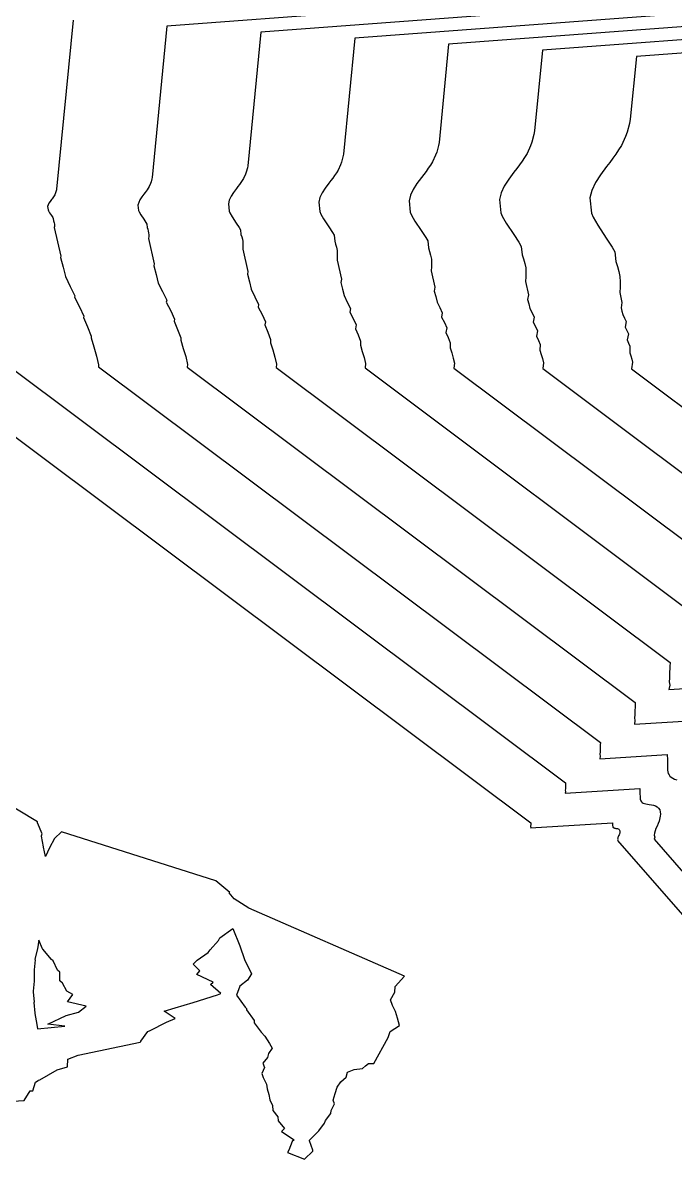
# Model space of a CAD drawing. Header units: metres. Extents: x 706349 to 713144, y 2649082 to 2655455.
# Drawn here: x 710793.2 to 710935.7, y 2652233.4 to 2652481.5 of the extents above; entities that cross this region are included whole.
import ezdxf

# ---------------------------------------------------------------- set-up
doc = ezdxf.new("R2010")
doc.units = ezdxf.units.M
doc.layers.add('C-TOPO-MAJR', color=9, linetype='Continuous')
doc.layers.add('C-TOPO-MINR', color=8, linetype='Continuous')

msp = doc.modelspace()

# ---------------------------------------------------------------- linework, layer by layer
at = {"layer": 'C-TOPO-MAJR', "color": 9, "linetype": 'Continuous', "lineweight": -3, "flags": 128}
for points, elevation in [([(711211.93, 2652498.26), (710906.68, 2652475.45), (710904.97, 2652457.89), (710904.8, 2652457.06), (710904.36, 2652455.4), (710904.07, 2652454.56), (710903.3, 2652452.9), (710902.76, 2652452.07), (710902.21, 2652451.25), (710901.66, 2652450.45), (710901.06, 2652449.65), (710900.45, 2652448.86), (710899.3, 2652447.32), (710898.34, 2652445.82), (710897.65, 2652444.35), (710897.27, 2652442.9), (710897.59, 2652439.99), (710897.9, 2652439.26), (710898.78, 2652437.71), (710900.42, 2652435.27), (710901.55, 2652433.53), (710902.05, 2652432.63), (710902.24, 2652430.82), (710902.54, 2652429.89), (710902.81, 2652428.93), (710903.01, 2652427.95), (710903.04, 2652426.96), (710903.02, 2652425.97), (710902.97, 2652424.96), (710903.61, 2652422.09), (710903.44, 2652421.06), (710903.7, 2652420.09), (710903.93, 2652419.12), (710904.4, 2652418.15), (710904.88, 2652417.19), (710904.68, 2652416.1), (710905.19, 2652415.15), (710905.62, 2652414.21), (710905.4, 2652413.07), (710905.79, 2652412.13), (710906.15, 2652411.21), (710906.13, 2652409.99), (710906.41, 2652409.07), (710906.69, 2652408.15), (710906.9, 2652407.25), (710906.74, 2652405.96), (710957.35, 2652368.08)], -20), ([(710804.18, 2652482.02), (710800.6, 2652445.17), (710800.56, 2652444.96), (710800.45, 2652444.53), (710800.37, 2652444.32), (710800.18, 2652443.89), (710800.04, 2652443.68), (710799.9, 2652443.47), (710799.76, 2652443.26), (710799.6, 2652443.06), (710799.45, 2652442.86), (710799.15, 2652442.46), (710798.91, 2652442.08), (710798.73, 2652441.7), (710798.63, 2652441.33), (710798.71, 2652440.59), (710798.79, 2652440.4), (710799.02, 2652440), (710799.44, 2652439.38), (710799.73, 2652438.93), (710799.86, 2652438.7), (710799.9, 2652438.24), (710799.98, 2652438), (710800.05, 2652437.75), (710800.1, 2652437.5), (710800.11, 2652437.25), (710800.1, 2652436.99), (710800.09, 2652436.74), (710801.48, 2652430.51), (710801.44, 2652430.24), (710802, 2652428.13), (710802.51, 2652426.04), (710803.53, 2652423.92), (710804.56, 2652421.84), (710804.5, 2652421.53), (710805.61, 2652419.47), (710806.55, 2652417.44), (710806.48, 2652417.1), (710807.33, 2652415.07), (710808.1, 2652413.07), (710808.1, 2652412.69), (710808.69, 2652410.7), (710809.31, 2652408.71), (710809.76, 2652406.76), (710809.71, 2652406.35), (710919.33, 2652324.31), (710919.3, 2652323.8), (710919.26, 2652322.79), (710919.24, 2652322.3), (710919.23, 2652321.81), (710919.27, 2652321.38), (710919.19, 2652320.81), (710933.91, 2652321.73), (710933.94, 2652321.34), (710933.95, 2652320.91), (710933.95, 2652320.48), (710933.95, 2652320.04), (710933.95, 2652319.61), (710933.96, 2652319.17), (710933.97, 2652318.75), (710933.99, 2652318.33), (710934.05, 2652317.94), (710934.15, 2652317.59), (710934.31, 2652317.27), (710934.51, 2652316.99), (710934.79, 2652316.75), (710935.12, 2652316.54), (710935.53, 2652316.36), (710936.02, 2652316.2)], -10)]:
    msp.add_lwpolyline(points, dxfattribs=dict(at, elevation=elevation))
at = {"layer": 'C-TOPO-MINR', "color": 8, "linetype": 'Continuous', "lineweight": -3, "flags": 128}
for points, elevation in [([(711398.37, 2652523.57), (710824.68, 2652480.7), (710821.48, 2652447.71), (710821.41, 2652447.38), (710821.23, 2652446.7), (710821.11, 2652446.37), (710820.8, 2652445.69), (710820.58, 2652445.36), (710820.36, 2652445.02), (710820.14, 2652444.7), (710819.89, 2652444.38), (710819.65, 2652444.06), (710819.18, 2652443.43), (710818.79, 2652442.83), (710818.51, 2652442.23), (710818.36, 2652441.64), (710818.49, 2652440.47), (710818.61, 2652440.17), (710818.97, 2652439.54), (710819.63, 2652438.55), (710820.09, 2652437.85), (710820.29, 2652437.49), (710820.37, 2652436.76), (710820.49, 2652436.38), (710820.6, 2652435.99), (710820.68, 2652435.59), (710820.7, 2652435.19), (710820.69, 2652434.79), (710820.66, 2652434.38), (710821.9, 2652428.83), (710821.84, 2652428.4), (710822.34, 2652426.52), (710822.79, 2652424.65), (710823.7, 2652422.76), (710824.62, 2652420.91), (710824.54, 2652420.45), (710825.52, 2652418.61), (710826.36, 2652416.79), (710826.26, 2652416.29), (710827.02, 2652414.48), (710827.71, 2652412.7), (710827.71, 2652412.15), (710828.24, 2652410.37), (710828.78, 2652408.59), (710829.19, 2652406.86), (710829.12, 2652406.27), (710926.93, 2652333.06), (710926.9, 2652332.38), (710926.84, 2652331.02), (710926.82, 2652330.36), (710926.8, 2652329.71), (710926.86, 2652329.12), (710926.74, 2652328.36), (710939.88, 2652329.18)], -12), ([(711351.76, 2652517.25), (710845.18, 2652479.39), (710842.35, 2652450.26), (710842.26, 2652449.8), (710842.01, 2652448.88), (710841.85, 2652448.42), (710841.43, 2652447.49), (710841.13, 2652447.03), (710840.82, 2652446.58), (710840.52, 2652446.14), (710840.18, 2652445.69), (710839.85, 2652445.26), (710839.21, 2652444.41), (710838.68, 2652443.58), (710838.3, 2652442.76), (710838.09, 2652441.96), (710838.27, 2652440.35), (710838.43, 2652439.94), (710838.92, 2652439.09), (710839.83, 2652437.73), (710840.45, 2652436.77), (710840.73, 2652436.27), (710840.84, 2652435.27), (710841, 2652434.75), (710841.15, 2652434.23), (710841.26, 2652433.68), (710841.28, 2652433.13), (710841.27, 2652432.58), (710841.24, 2652432.02), (710842.33, 2652427.14), (710842.24, 2652426.56), (710842.68, 2652424.91), (710843.08, 2652423.27), (710843.88, 2652421.61), (710844.69, 2652419.98), (710844.57, 2652419.36), (710845.44, 2652417.74), (710846.18, 2652416.15), (710846.05, 2652415.49), (710846.72, 2652413.89), (710847.32, 2652412.33), (710847.31, 2652411.61), (710847.78, 2652410.04), (710848.26, 2652408.48), (710848.62, 2652406.95), (710848.52, 2652406.19), (710934.54, 2652341.81), (710934.5, 2652340.96), (710934.42, 2652339.25), (710934.39, 2652338.42), (710934.37, 2652337.6), (710934.45, 2652336.87), (710934.3, 2652335.91), (710945.84, 2652336.63)], -14), ([(711305.15, 2652510.92), (710865.68, 2652478.08), (710863.23, 2652452.8), (710863.11, 2652452.22), (710862.79, 2652451.05), (710862.59, 2652450.47), (710862.05, 2652449.3), (710861.67, 2652448.71), (710861.29, 2652448.14), (710860.9, 2652447.57), (710860.47, 2652447.01), (710860.05, 2652446.46), (710859.24, 2652445.38), (710858.57, 2652444.33), (710858.08, 2652443.29), (710857.81, 2652442.27), (710858.04, 2652440.23), (710858.26, 2652439.71), (710858.87, 2652438.63), (710860.03, 2652436.91), (710860.82, 2652435.69), (710861.17, 2652435.06), (710861.31, 2652433.79), (710861.51, 2652433.13), (710861.71, 2652432.46), (710861.85, 2652431.77), (710861.87, 2652431.08), (710861.86, 2652430.38), (710861.82, 2652429.67), (710862.76, 2652425.46), (710862.64, 2652424.73), (710863.02, 2652423.3), (710863.36, 2652421.89), (710864.05, 2652420.45), (710864.75, 2652419.05), (710864.61, 2652418.27), (710865.36, 2652416.88), (710865.99, 2652415.5), (710865.83, 2652414.68), (710866.41, 2652413.31), (710866.93, 2652411.95), (710866.92, 2652411.07), (710867.32, 2652409.72), (710867.74, 2652408.37), (710868.04, 2652407.05), (710867.93, 2652406.11), (710942.14, 2652350.57)], -16), ([(711258.54, 2652504.59), (710886.18, 2652476.76), (710884.1, 2652455.35), (710883.95, 2652454.64), (710883.58, 2652453.22), (710883.33, 2652452.52), (710882.68, 2652451.1), (710882.21, 2652450.39), (710881.75, 2652449.69), (710881.28, 2652449.01), (710880.76, 2652448.33), (710880.25, 2652447.66), (710879.27, 2652446.35), (710878.45, 2652445.07), (710877.86, 2652443.82), (710877.54, 2652442.59), (710877.82, 2652440.11), (710878.08, 2652439.48), (710878.82, 2652438.17), (710880.22, 2652436.09), (710881.18, 2652434.61), (710881.61, 2652433.84), (710881.77, 2652432.31), (710882.02, 2652431.51), (710882.26, 2652430.7), (710882.43, 2652429.86), (710882.46, 2652429.02), (710882.44, 2652428.17), (710882.39, 2652427.31), (710883.18, 2652423.77), (710883.04, 2652422.89), (710883.36, 2652421.7), (710883.65, 2652420.5), (710884.23, 2652419.3), (710884.81, 2652418.12), (710884.64, 2652417.19), (710885.27, 2652416.01), (710885.81, 2652414.86), (710885.61, 2652413.87), (710886.1, 2652412.72), (710886.54, 2652411.58), (710886.53, 2652410.53), (710886.86, 2652409.39), (710887.21, 2652408.26), (710887.47, 2652407.15), (710887.33, 2652406.04), (710949.74, 2652359.32)], -18), ([(711165.32, 2652491.93), (710927.18, 2652474.13), (710925.85, 2652460.44), (710925.65, 2652459.48), (710925.14, 2652457.57), (710924.81, 2652456.61), (710923.93, 2652454.7), (710923.3, 2652453.75), (710922.68, 2652452.8), (710922.05, 2652451.88), (710921.35, 2652450.96), (710920.65, 2652450.07), (710919.33, 2652448.29), (710918.23, 2652446.57), (710917.43, 2652444.87), (710916.99, 2652443.22), (710917.37, 2652439.88), (710917.72, 2652439.03), (710918.73, 2652437.25), (710920.62, 2652434.44), (710921.91, 2652432.45), (710922.49, 2652431.42), (710922.71, 2652429.34), (710923.05, 2652428.27), (710923.36, 2652427.17), (710923.59, 2652426.04), (710923.63, 2652424.91), (710923.61, 2652423.76), (710923.54, 2652422.6), (710924.03, 2652420.4), (710923.84, 2652419.22), (710924.04, 2652418.48), (710924.22, 2652417.74), (710924.58, 2652416.99), (710924.94, 2652416.26), (710924.71, 2652415.02), (710925.1, 2652414.29), (710925.44, 2652413.57), (710925.18, 2652412.26), (710925.48, 2652411.55), (710925.76, 2652410.84), (710925.74, 2652409.44), (710925.95, 2652408.74), (710926.17, 2652408.04), (710926.33, 2652407.35), (710926.14, 2652405.88), (710964.95, 2652376.83)], -22), ([(710770.9, 2652406.51), (710904.12, 2652306.8), (710904.11, 2652306.64), (710904.1, 2652306.33), (710904.09, 2652306.18), (710904.09, 2652306.03), (710904.1, 2652305.89), (710904.07, 2652305.72), (710921.99, 2652306.83), (710921.99, 2652306.75), (710922, 2652306.66), (710922, 2652306.57), (710922, 2652306.47), (710922, 2652306.38), (710922, 2652306.29), (710922, 2652306.2), (710922.01, 2652306.11), (710922.02, 2652306.03), (710922.04, 2652305.95), (710922.07, 2652305.88), (710922.12, 2652305.82), (710922.17, 2652305.77), (710922.25, 2652305.73), (710922.33, 2652305.69), (710922.44, 2652305.66), (710922.56, 2652305.63), (710922.7, 2652305.6), (710922.86, 2652305.58), (710923.03, 2652305.55), (710923.19, 2652305.5), (710923.32, 2652305.42), (710923.43, 2652305.32), (710923.5, 2652305.2), (710923.55, 2652305.05), (710923.56, 2652304.88), (710923.54, 2652304.71), (710923.47, 2652304.34), (710923.4, 2652304.15), (710923.31, 2652303.95), (710923.21, 2652303.77), (710923.15, 2652303.59), (710923.11, 2652303.42), (710923.08, 2652303.26), (710923.13, 2652303.11), (710923.08, 2652302.95), (710940.34, 2652283.22)], -6), ([(710790.3, 2652406.43), (710911.72, 2652315.55), (710911.71, 2652315.22), (710911.68, 2652314.56), (710911.67, 2652314.24), (710911.66, 2652313.92), (710911.69, 2652313.64), (710911.63, 2652313.27), (710927.95, 2652314.28), (710927.97, 2652314.04), (710927.97, 2652313.78), (710927.97, 2652313.52), (710927.97, 2652313.26), (710927.97, 2652312.99), (710927.98, 2652312.73), (710927.99, 2652312.48), (710928, 2652312.22), (710928.03, 2652311.98), (710928.09, 2652311.77), (710928.19, 2652311.58), (710928.32, 2652311.41), (710928.48, 2652311.26), (710928.68, 2652311.13), (710928.93, 2652311.02), (710929.23, 2652310.93), (710929.58, 2652310.85), (710929.98, 2652310.78), (710930.45, 2652310.73), (710930.92, 2652310.64), (710931.36, 2652310.49), (710931.73, 2652310.27), (710932.04, 2652309.98), (710932.27, 2652309.62), (710932.39, 2652309.2), (710932.43, 2652308.73), (710932.37, 2652308.23), (710932.17, 2652307.18), (710931.96, 2652306.63), (710931.7, 2652306.08), (710931.44, 2652305.55), (710931.25, 2652305.05), (710931.13, 2652304.58), (710931.07, 2652304.12), (710931.21, 2652303.68), (710931.05, 2652303.22), (710945.86, 2652286.3)], -8), ([(710791.05, 2652246.06), (710793.53, 2652246.16), (710794.82, 2652248.28), (710795.42, 2652248.29), (710795.97, 2652250.18), (710796.57, 2652250.59), (710796.65, 2652250.64), (710796.92, 2652250.73), (710800.7, 2652252.92), (710802.97, 2652253.52), (710803.05, 2652255.23), (710805.31, 2652256.06), (710818.81, 2652258.89), (710819.01, 2652259.1), (710818.98, 2652259.12), (710820.54, 2652261.26), (710820.99, 2652261.5), (710824.6, 2652263.27), (710826.45, 2652264.06), (710824.05, 2652265.68), (710826.48, 2652266.43), (710830.43, 2652267.58), (710835.75, 2652269.25), (710836.47, 2652269.57), (710834.21, 2652271.53), (710834.75, 2652272.04), (710831.22, 2652273.69), (710831.87, 2652274.52), (710830.44, 2652275.96), (710831.29, 2652276.85), (710833.7, 2652278.53), (710834.11, 2652279.09), (710835.97, 2652281.09), (710836.25, 2652281.71), (710839.1, 2652283.71), (710840.58, 2652279.99), (710841.61, 2652276.94), (710843.13, 2652273.86), (710842.28, 2652272.46), (710840.6, 2652271.17), (710839.87, 2652269.2), (710841.75, 2652266.56), (710842.04, 2652266.28), (710842.05, 2652266.01), (710843.7, 2652263.63), (710843.71, 2652263.18), (710845.25, 2652261.11), (710846.08, 2652260.24), (710847.08, 2652258.61), (710847.68, 2652257.58), (710846.86, 2652256.46), (710846.63, 2652255.6), (710845.62, 2652254.32), (710846.01, 2652253.43), (710845.39, 2652252.05), (710845.7, 2652251.19), (710846.39, 2652249.77), (710846.55, 2652248.74), (710846.92, 2652247.5), (710847.14, 2652246.36), (710847.72, 2652245.11), (710847.81, 2652244.03), (710848.88, 2652242.59), (710848.96, 2652241.72), (710850.33, 2652240.1), (710849.72, 2652239.44), (710852.44, 2652237.6), (710852.02, 2652237.26), (710851.29, 2652235.38), (710851, 2652234.85), (710854.74, 2652233.36), (710856.53, 2652235.11), (710856.55, 2652235.33), (710855.8, 2652237.4), (710855.82, 2652237.55), (710857.84, 2652239.6), (710859.11, 2652241.27), (710859.28, 2652241.81), (710860.47, 2652243.35), (710860.52, 2652244.04), (710861.26, 2652245.49), (710861.01, 2652246.23), (710861.4, 2652247.7), (710861.84, 2652249.08), (710862.67, 2652250.27), (710863.78, 2652251.29), (710864.09, 2652252.41), (710865.57, 2652252.98), (710867.36, 2652253.15), (710868.01, 2652253.75), (710868.66, 2652254.28), (710869.83, 2652254.26), (710873.01, 2652259.97), (710873.45, 2652261.28), (710875.49, 2652262.56), (710875, 2652264.16), (710874.61, 2652265.64), (710873.9, 2652266.94), (710873.52, 2652268.15), (710874.45, 2652269.85), (710874.53, 2652271.11), (710876.52, 2652273.3), (710842.55, 2652288.21), (710839.35, 2652290.21), (710838.28, 2652291.49), (710838.38, 2652291.58), (710835.34, 2652294.16), (710801.67, 2652304.87), (710800.1, 2652303.37), (710799.05, 2652301.32), (710798.18, 2652299.47), (710797.76, 2652301.46), (710797.76, 2652301.52), (710797.76, 2652301.59), (710797.3, 2652303.89), (710797.31, 2652304.02), (710797.33, 2652304.14), (710797.37, 2652304.26), (710797.42, 2652304.38), (710796.41, 2652306.78), (710796.43, 2652307.02), (710779.47, 2652317.22)], -4)]:
    msp.add_lwpolyline(points, dxfattribs=dict(at, elevation=elevation))
at = {"layer": 'C-TOPO-MINR', "color": 8, "linetype": 'Continuous', "lineweight": -3, "elevation": -4, "flags": 128}
msp.add_lwpolyline([(710796.41, 2652279.33), (710796.44, 2652279.29), (710795.84, 2652277.04), (710795.91, 2652276.93), (710795.67, 2652274.71), (710795.72, 2652274.58), (710795.71, 2652272.37), (710795.72, 2652272.25), (710795.46, 2652270.04), (710795.46, 2652269.89), (710795.66, 2652267.66), (710795.63, 2652267.55), (710795.83, 2652265.25), (710795.8, 2652265.17), (710796.26, 2652262.81), (710796.25, 2652262.78), (710796.45, 2652261.82), (710802.41, 2652262.41), (710798.69, 2652262.87), (710802.71, 2652264.74), (710805.36, 2652265.51), (710807.04, 2652266.82), (710802.99, 2652267.75), (710804.12, 2652269.33), (710802.79, 2652270.06), (710801.84, 2652271.83), (710801.26, 2652272.35), (710801.27, 2652274.2), (710800.81, 2652274.66), (710799.87, 2652276.65), (710799.44, 2652276.97), (710797.56, 2652279.21), (710797.48, 2652279.3), (710796.7, 2652281.19), (710796.41, 2652279.33)], close=True, dxfattribs=at)

doc.saveas('drawing.dxf')
